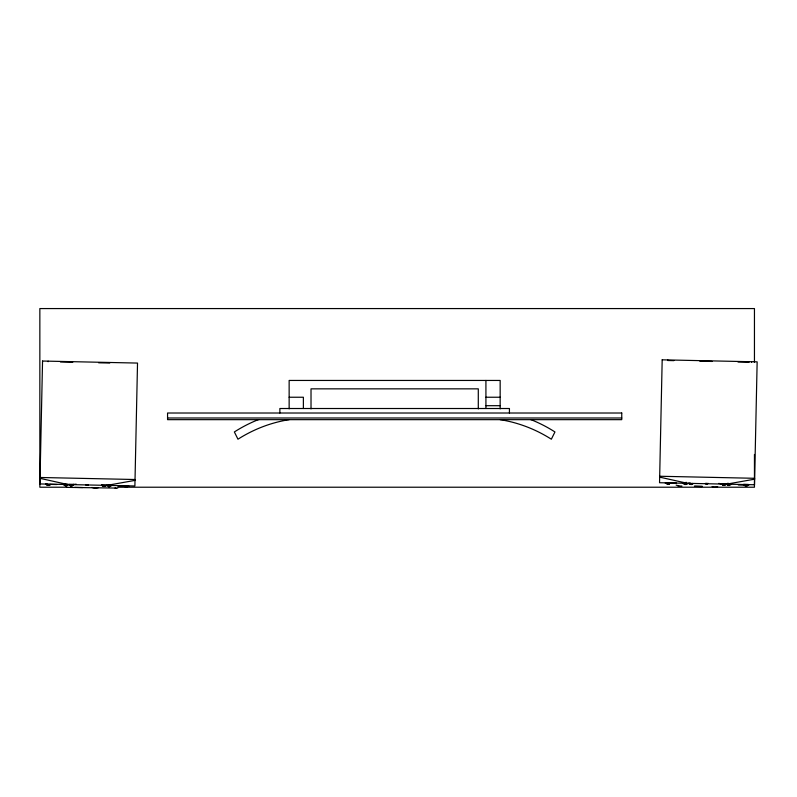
<?xml version="1.0" encoding="UTF-8"?>
<svg xmlns="http://www.w3.org/2000/svg" width="797" height="797" viewBox="0 0 797 797"><rect width="100%" height="100%" fill="white"/><g stroke="black" fill="none" stroke-linecap="round" stroke-linejoin="round"><path stroke-width="1.2" d="M48.109 361.718L48.119 361.161M47.392 485.243L46.874 484.486M46.963 484.486L46.864 485.054M47.74 485.343L48.298 484.516M47.302 485.243L48.956 485.373L48.876 484.526M49.713 485.144L49.862 484.546M66.838 484.915L65.723 485.762L64.437 484.865M65.454 484.885L65.434 485.762L64.726 484.865M67.267 484.925L65.942 485.762L65.374 484.885M65.723 485.772L65.743 484.885M65.942 485.772L65.962 484.895M67.257 485.493L66.251 485.772L66.33 484.905M66.978 484.915L66.918 485.512M70.006 485.552L69.787 484.875M69.937 484.875C69.757 486.031 72.896 486.18 72.766 484.935L72.368 485.602M70.943 484.895L70.893 485.772L70.614 484.885M70.654 485.732L70.784 484.895M71.192 484.905L71.182 485.473M72.089 485.722L71.361 484.905M71.77 484.915L71.63 485.781L71.61 484.915M71.6 485.781L71.939 484.915L73.244 484.656M71.999 485.024L73.125 484.646M87.929 484.965L86.215 484.935M87.71 485.263L86.863 484.945M88.367 484.974L87.521 484.955M103.251 486.389L102.514 485.572M102.594 485.572L103.74 486.469L104.995 485.622M102.893 485.582L102.544 486.16M103.919 486.17L103.231 486.329L103.022 485.582M103.61 485.592L103.66 486.479L103.53 485.592M103.749 486.479L103.759 485.602M103.889 486.479L103.909 485.602M104.098 486.489L104.118 485.602M104.238 486.489L104.347 485.612M104.397 486.489L104.487 485.612M103.012 486.16L104.497 486.459L105.134 485.632M104.626 486.459L105.433 485.632M108.621 485.811L108.601 486.688L107.794 485.791M110.275 485.841L109.02 486.688L108.203 485.801M109.02 486.698L109.03 485.811M109.448 485.821L109.428 486.708L110.265 486.419M109.847 486.409L109.866 485.831M125.946 486.18L125.936 487.057L125.368 486.17M127.42 486.808L126.334 487.037L126.245 486.18M125.796 486.977C123.615 486.22 127.082 487.894 126.454 486.19M127.54 486.887L126.743 487.067L126.753 486.2M127.46 486.778L127.47 486.21M667.756 359.935L667.747 360.503L673.903 360.633M667.238 484.078L666.501 483.261M667.378 484.128L667.487 483.291M667.149 484.078L667.727 484.158L667.667 483.291M668.514 483.311L667.876 483.968L667.926 483.301M668.813 484.118L668.065 483.301M668.225 484.187L668.245 483.301M668.583 484.148L668.334 483.301M669.49 483.331L669.43 483.918L669.4 483.331M684.832 484.496L684.065 483.64M684.733 484.397L684.493 483.649M686.675 484.377L685.32 484.466L685.002 483.659M686.107 483.39L686.127 482.225M686.297 484.486L686.904 483.699M689.564 483.659L689.784 484.337L689.415 483.649M690.999 483.689C691.467 485.343 690.63 484.437 691.567 483.699M690.69 484.267L692.015 484.427L692.314 483.719M691.796 484.446L692.503 483.42M705.853 483.709L706.421 483.719M706.152 484.138L706.61 483.42M706.072 484.018L707.347 484.048L706.66 483.729M721.743 484.048L722.5 484.486M723.138 484.377L723.278 485.243L723.397 484.377M723.706 484.955C723.537 484.994 724.652 485.811 723.716 484.387M725.14 484.417L723.915 485.243L723.895 484.387M723.875 485.263L723.975 484.397M725.061 484.417L724.792 485.084M729.913 484.626L728.647 485.463L727.422 484.566M728.249 484.586L728.229 485.463L727.84 484.576M727.96 484.287L727.98 483.121M728.647 485.473L728.667 484.596M729.066 485.483L729.076 484.606M746.799 485.781L744.946 485.692L744.567 484.935M745.454 485.801L744.856 484.945M745.235 485.692L744.996 484.945M745.374 485.801L745.584 484.955M746.092 484.974L746.072 485.851L745.872 484.965M747.178 485.672L746.381 485.841L746.46 484.974M746.311 485.811L746.968 484.984M747.108 484.994L747.237 485.582L747.397 484.994M751.571 362.296L751.581 361.738M690.8 484.277L689.764 484.377M48.278 485.114L48.866 485.104M723.546 484.974L722.58 485.104M103.789 486.19L104.457 486.459L103.54 486.19M71.929 485.493L70.604 485.463M724.881 485.084L723.985 485.243L725.121 484.984M66.828 485.483L66.251 485.772M746.43 485.572L746.958 485.562M729.863 485.214L729.076 485.473M72.746 485.104L73.234 484.955M686.227 484.437L684.633 484.456M717.689 486.628L714.839 487.176L712.119 486.568M747.387 485.572L746.699 485.732M71.003 485.762L69.767 485.443M722.49 484.446L722.67 484.955M98.559 487.605L95.212 488.402L91.894 487.455M691.935 484.427L691.637 484.496M669.35 483.918L668.723 484.118M49.803 485.144L49.085 485.333M117.767 488.093L66.928 487.375M258.577 419.591L256.365 420.437A142.673 142.673 0 0 0 234.358 431.954L237.964 439.207C253.476 429.324 270.96 422.549 289.142 419.66M126.364 487.027L127.331 486.778L126.743 487.067M723.766 485.184L722.789 485.164M72.517 485.602L72.318 485.672M86.215 485.234L86.883 485.263M106.957 485.373L135.012 480.382M726.585 484.158L754.639 479.166M126.225 487.057L125.348 486.738M676.145 485.124L678.795 485.901M65.364 485.453L64.856 485.443M684.992 484.237L684.484 484.227M71.063 485.493L71.76 485.483M668.055 483.869L667.478 483.859M289.142 397.235L303.378 397.235L303.378 408.512M485.921 397.235L500.157 397.235M485.921 405.693L500.157 405.693M167.559 417.997L621.75 417.997M67.137 487.216L39.85 487.216L39.85 308.569L754.45 308.569L754.45 362.346M117.986 487.216L754.45 487.216L754.45 454.449M699.796 361.18L712.119 361.449M738.012 362.007L749.1 362.237M60.433 361.977L72.766 362.246M98.649 362.804L109.747 363.033M659.687 476.257L754.659 478.29M665.674 482.663L675.995 482.733M683.149 483.032L686.107 483.102M688.578 483.052L690.312 483.082M705.365 483.39L708.453 483.46M721.046 483.729L725.997 483.849M743.651 484.327L748.343 484.427M665.226 483.062L665.913 483.082M669.789 483.161L675.986 483.291M688.558 483.63L693.251 483.739M721.295 484.337L725.987 484.437M665.664 483.251L670.327 483.351M683.139 483.62L687.831 483.719M726.316 484.546L731.008 484.646M743.641 484.915L748.333 485.014M738.271 484.965L745.823 485.124M746.201 485.134L748.782 485.194M694.416 486.15L702.316 486.319M678.078 485.971L681.953 486.06M694.576 486.379L702.157 486.539M40.059 477.483L135.022 479.515M45.608 483.729L46.565 483.749M68.941 484.267L73.772 484.357M85.737 484.606L88.218 484.666M101.867 484.974L106.37 485.064M46.047 483.879L46.545 483.889M63.521 484.257L68.213 484.357M106.698 485.184L111.391 485.283M45.588 484.287L47.611 484.327M49.882 484.377L56.766 484.526M46.037 484.466L50.699 484.566M63.501 484.845L68.193 484.945M68.931 484.855L73.623 484.955M101.667 485.552L106.36 485.652M106.688 485.762L111.381 485.861M124.003 486.14L128.696 486.24M117.976 486.17L124.87 486.319M128.098 486.389L129.154 486.409M74.788 487.365L82.689 487.535M691.099 484.277L690.063 484.466M70.774 485.463L71.471 485.503M744.986 485.522L745.823 485.762M65.424 485.752L64.427 485.433M116.382 488.431L115.017 488.033M500.157 419.66C518.339 422.549 535.833 429.324 551.345 439.207L554.951 431.954A142.673 142.673 0 0 0 532.934 420.437L530.722 419.591M102.972 486.329L103.48 486.439M70.734 485.732L70.216 485.622M659.667 477.134L687.482 483.321M40.039 478.349L67.855 484.536M684.922 484.456L684.264 484.327M509.432 413.015L509.432 408.512L279.877 408.512L279.877 413.015M500.157 408.871L500.157 380.448L289.142 380.448L289.142 408.871M485.921 380.448L485.921 408.512M478.29 408.911L478.29 388.846L311.019 388.846L311.019 408.911M76.153 484.128A50.58 50.58 0 0 1 73.035 484.466M102.255 485.094A50.58 50.58 0 0 1 101.478 484.994M721.883 483.879A50.58 50.58 0 0 1 718.784 483.4M42.55 361.041L39.92 483.938L134.892 485.971L137.522 363.073L42.55 361.041M662.187 359.826L659.547 482.723L754.52 484.755L757.15 361.858L662.187 359.826M621.75 413.015L167.559 413.015L167.559 419.66L621.75 419.66L621.75 413.015"/></g></svg>
